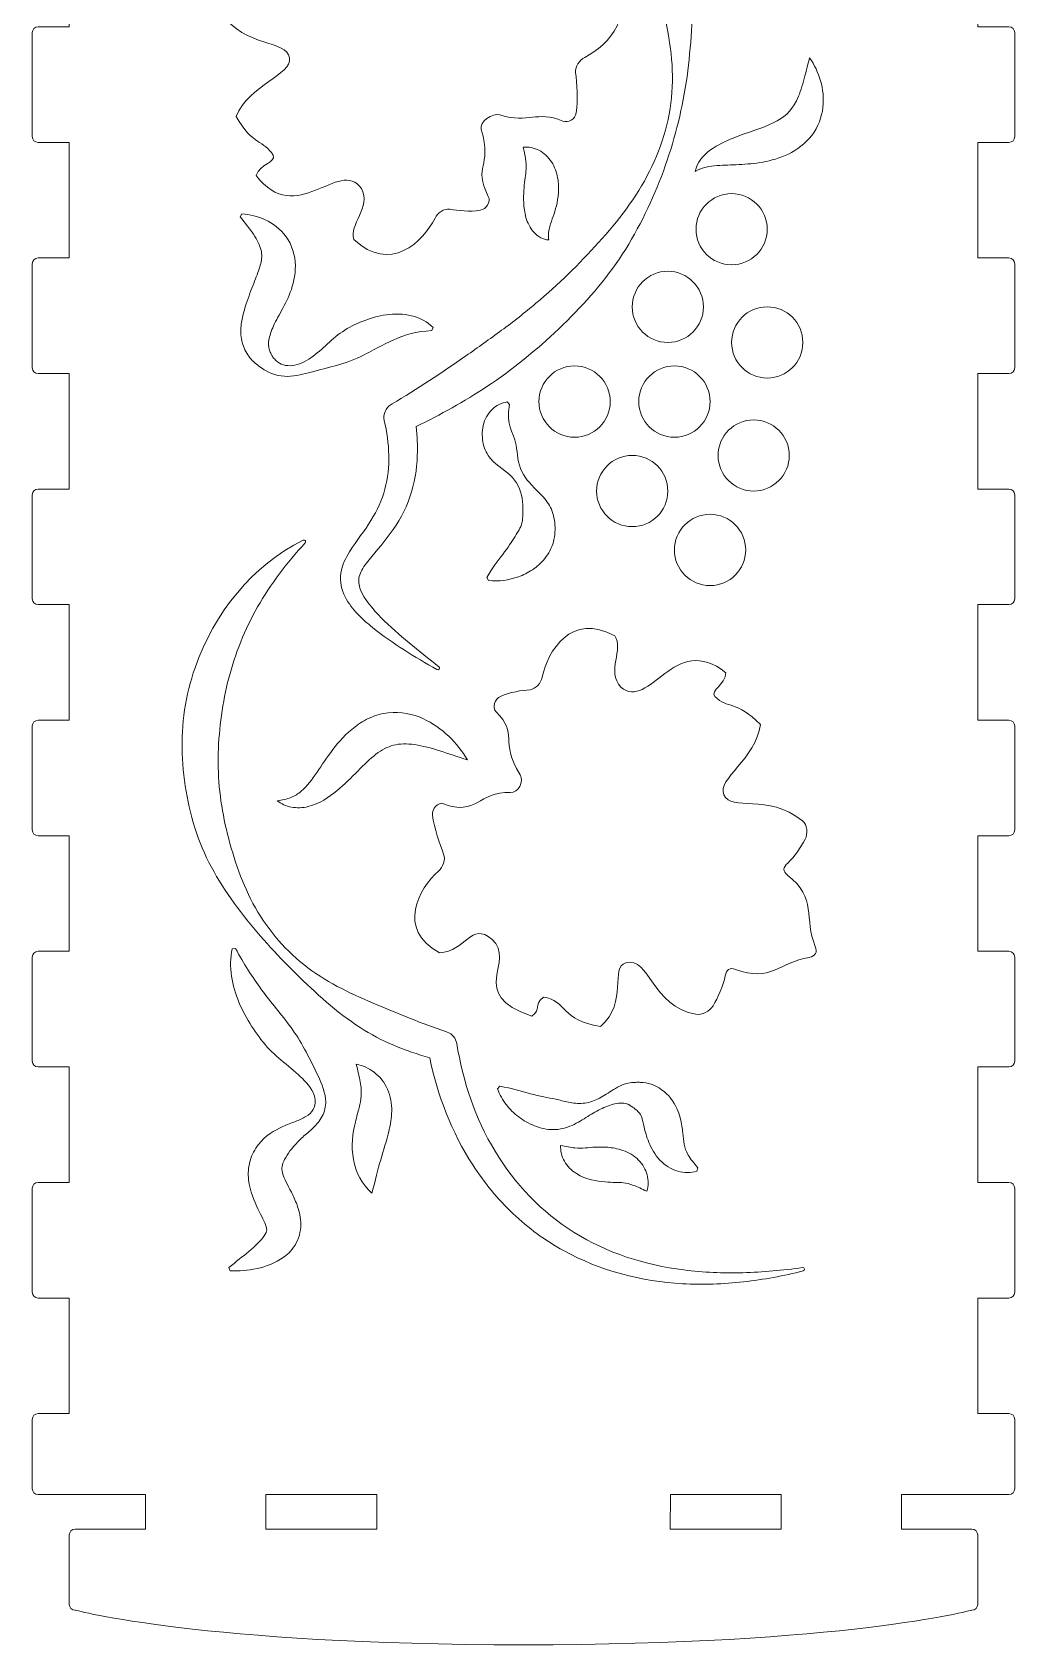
# Model space of a CAD drawing. Header units: inches. Extents: x 110 to 390, y -364 to 80.
# Drawn here: x 217.2 to 302.2, y -363.8 to -224.3 of the extents above; entities that cross this region are included whole.
import ezdxf

# ---------------------------------------------------------------- set-up
doc = ezdxf.new("R2010")
doc.units = ezdxf.units.IN
doc.header["$MEASUREMENT"] = 0
doc.layers.add('design3', color=7, linetype='Continuous')

# ---------------------------------------------------------------- blocks, each defined once
blk = doc.blocks.new('block 8')
at = {"layer": 'design3', "color": 1, "lineweight": 9}
for points, knots in [([(262.75, -249.93), (264.67, -248.08), (266.5, -246.1), (267.99, -243.87), (269.48, -241.64), (270.67, -239.22), (271.62, -236.75), (272.57, -234.27), (273.25, -231.72), (273.69, -229.1), (273.92, -227.79), (274.03, -226.45), (274.16, -225.13), (274.28, -223.8), (274.33, -222.46), (274.25, -221.12), (274.16, -219.78), (273.93, -218.46), (273.6, -217.15), (273.27, -215.85), (272.85, -214.56), (272.32, -213.33), (271.79, -212.09), (271.17, -210.89), (270.44, -209.77), (269.71, -208.65), (268.89, -207.59), (267.96, -206.65), (267.96, -206.65), (267.95, -206.64), (267.95, -206.64), (267.91, -206.6), (267.85, -206.59), (267.79, -206.61), (267.71, -206.64), (267.67, -206.73), (267.7, -206.81), (268.16, -208.05), (268.62, -209.25), (269.03, -210.46), (269.45, -211.67), (269.82, -212.87), (270.15, -214.08), (270.48, -215.3), (270.77, -216.51), (271.01, -217.74), (271.26, -218.96), (271.46, -220.19), (271.68, -221.43), (271.9, -222.67), (272.14, -223.92), (272.33, -225.18), (272.53, -226.46), (272.62, -227.71), (272.57, -228.98), (272.46, -231.52), (271.75, -234.03), (270.6, -236.3), (269.45, -238.58), (267.88, -240.6), (266.19, -242.47), (264.49, -244.33), (262.71, -246.11), (260.77, -247.72), (259.81, -248.53), (258.82, -249.31), (257.8, -250.06), (257.29, -250.43), (256.78, -250.81), (256.26, -251.17), (255.75, -251.55), (255.24, -251.91), (254.72, -252.27), (252.64, -253.71), (250.52, -255.13), (248.33, -256.43), (248.33, -256.43), (248.24, -256.49), (248.24, -256.49), (247.78, -256.77), (247.52, -257.31), (247.65, -257.86), (248.1, -259.87), (248.23, -261.91), (247.7, -263.8), (247.45, -264.74), (247.04, -265.64), (246.5, -266.51), (245.96, -267.4), (245.28, -268.21), (244.63, -269.23), (244.32, -269.75), (244.01, -270.35), (243.9, -271.07), (243.78, -271.8), (243.96, -272.55), (244.26, -273.13), (244.56, -273.71), (244.95, -274.19), (245.35, -274.61), (245.76, -275.04), (246.19, -275.42), (246.63, -275.77), (247.51, -276.49), (248.43, -277.12), (249.36, -277.72), (250.29, -278.32), (251.25, -278.87), (252.21, -279.42), (252.27, -279.45), (252.36, -279.44), (252.4, -279.38), (252.45, -279.31), (252.44, -279.22), (252.38, -279.17), (250.64, -277.82), (248.91, -276.45), (247.39, -274.94), (246.65, -274.18), (245.94, -273.35), (245.6, -272.52), (245.43, -272.1), (245.4, -271.72), (245.49, -271.36), (245.58, -271), (245.81, -270.61), (246.1, -270.22), (246.7, -269.43), (247.49, -268.6), (248.17, -267.65), (248.87, -266.71), (249.48, -265.63), (249.87, -264.47), (250.27, -263.32), (250.47, -262.1), (250.51, -260.9), (250.55, -260.05), (250.5, -259.22), (250.41, -258.39), (252.51, -257.36), (254.57, -256.23), (256.52, -254.93), (258.74, -253.46), (260.81, -251.76), (262.75, -249.93)], [0, 0, 0, 0, 1, 1, 1, 2, 2, 2, 3, 3, 3, 4, 4, 4, 5, 5, 5, 6, 6, 6, 7, 7, 7, 8, 8, 8, 9, 9, 9, 10, 10, 10, 11, 11, 11, 12, 12, 12, 13, 13, 13, 14, 14, 14, 15, 15, 15, 16, 16, 16, 17, 17, 17, 18, 18, 18, 19, 19, 19, 20, 20, 20, 21, 21, 21, 22, 22, 22, 23, 23, 23, 24, 24, 24, 25, 25, 25, 26, 26, 26, 27, 27, 27, 28, 28, 28, 29, 29, 29, 30, 30, 30, 31, 31, 31, 32, 32, 32, 33, 33, 33, 34, 34, 34, 35, 35, 35, 36, 36, 36, 37, 37, 37, 38, 38, 38, 39, 39, 39, 40, 40, 40, 41, 41, 41, 42, 42, 42, 43, 43, 43, 44, 44, 44, 45, 45, 45, 46, 46, 46, 47, 47, 47, 48, 48, 48, 48]), ([(234.83, -231.55), (236.28, -234.11), (237.22, -233.57), (238.04, -234.91), (238.28, -235.57), (236.89, -235.64), (236.56, -236.65), (240, -241.28), (243.78, -235.08), (245.67, -237.78), (246.56, -239.42), (244.56, -240.9), (245.03, -242.2), (248.13, -245.17), (251.03, -242.4), (252.04, -240.36), (252.27, -239.89), (252.8, -239.5), (253.32, -239.58), (254.05, -239.69), (255.01, -239.83), (255.95, -239.67), (256.48, -239.58), (256.89, -238.95), (256.65, -238.47), (255.29, -235.7), (257.02, -236.1), (256.04, -232.67), (255.86, -232.01), (256.98, -231.22), (257.65, -231.42), (260.24, -232.21), (260.76, -231), (263.09, -231.95), (263.58, -232.16), (264.18, -231.78), (264.26, -231.25), (264.44, -230.08), (264.31, -228.7), (264.2, -227.75), (264.15, -227.22), (264.53, -226.68), (265, -226.44), (267.04, -225.39), (269.83, -222.54), (266.73, -219.57), (264.5, -219.11), (263.38, -221.52), (262.05, -219.55), (260.42, -217.14), (265.48, -215.53), (260.4, -212.24), (259.41, -212.61), (260.13, -213.08), (259.01, -213.57), (257.16, -212.76), (258.08, -211.23), (254.91, -209.85), (251.97, -211.29), (252.87, -214.59), (251.36, -214.6), (249.24, -214.61), (250.17, -210.38), (246.65, -208.75), (246.17, -208.52), (245.41, -208.7), (245.04, -209.07), (244.45, -209.67), (243.72, -210.53), (243.34, -211.31), (243.12, -211.79), (242.78, -211.94), (242.35, -211.63), (239.69, -209.72), (238.51, -211.26), (235.91, -211), (235.38, -210.95), (235.1, -211.25), (235.17, -211.77), (235.52, -214.38), (233.91, -215.77), (235.92, -218.36), (236.24, -218.78), (236.1, -219.12), (235.63, -219.36), (234.92, -219.73), (234.17, -220.41), (233.64, -220.97), (233.27, -221.36), (233.12, -222.15), (233.44, -222.57), (235.8, -225.7), (239.19, -224.87), (239.45, -226.49), (239.69, -227.96), (235.96, -228.79), (234.83, -231.55)], [0, 0, 0, 0, 1, 1, 1, 2, 2, 2, 3, 3, 3, 4, 4, 4, 5, 5, 5, 6, 6, 6, 7, 7, 7, 8, 8, 8, 9, 9, 9, 10, 10, 10, 11, 11, 11, 12, 12, 12, 13, 13, 13, 14, 14, 14, 15, 15, 15, 16, 16, 16, 17, 17, 17, 18, 18, 18, 19, 19, 19, 20, 20, 20, 21, 21, 21, 22, 22, 22, 23, 23, 23, 24, 24, 24, 25, 25, 25, 26, 26, 26, 27, 27, 27, 28, 28, 28, 29, 29, 29, 30, 30, 30, 31, 31, 31, 32, 32, 32, 32]), ([(284.44, -226.49), (284.24, -227.2), (284.1, -227.88), (283.92, -228.5), (283.75, -229.13), (283.56, -229.71), (283.31, -230.19), (282.82, -231.17), (282.24, -231.64), (281.3, -232.11), (280.36, -232.57), (279.13, -232.91), (277.83, -233.42), (277.19, -233.69), (276.51, -234), (275.88, -234.45), (275.27, -234.9), (274.67, -235.55), (274.56, -236.31), (275.21, -235.94), (275.81, -235.87), (276.44, -235.81), (277.05, -235.76), (277.69, -235.75), (278.35, -235.72), (279.66, -235.64), (281.11, -235.51), (282.61, -234.81), (283.35, -234.46), (284.08, -233.91), (284.64, -233.19), (285.19, -232.46), (285.51, -231.59), (285.6, -230.78), (285.69, -229.96), (285.6, -229.18), (285.39, -228.47), (285.18, -227.75), (284.88, -227.09), (284.44, -226.49)], [0, 0, 0, 0, 1, 1, 1, 2, 2, 2, 3, 3, 3, 4, 4, 4, 5, 5, 5, 6, 6, 6, 7, 7, 7, 8, 8, 8, 9, 9, 9, 10, 10, 10, 11, 11, 11, 12, 12, 12, 13, 13, 13, 13]), ([(261.97, -241.07), (262.05, -240.76), (262.16, -240.5), (262.26, -240.21), (262.46, -239.64), (262.66, -238.98), (262.72, -238.17), (262.75, -237.77), (262.74, -237.33), (262.65, -236.86), (262.57, -236.4), (262.4, -235.92), (262.12, -235.49), (261.84, -235.06), (261.46, -234.7), (261.03, -234.48), (260.6, -234.27), (260.14, -234.16), (259.66, -234.22), (259.91, -235.16), (259.97, -235.8), (259.91, -236.31), (259.85, -236.81), (259.77, -237.3), (259.73, -237.96), (259.69, -238.61), (259.66, -239.4), (259.91, -240.3), (260.04, -240.74), (260.25, -241.21), (260.59, -241.58), (260.94, -241.96), (261.39, -242.22), (261.88, -242.24), (261.87, -242.11), (261.85, -242), (261.86, -241.89), (261.86, -241.79), (261.86, -241.69), (261.87, -241.59), (261.89, -241.39), (261.92, -241.23), (261.97, -241.07)], [0, 0, 0, 0, 1, 1, 1, 2, 2, 2, 3, 3, 3, 4, 4, 4, 5, 5, 5, 6, 6, 6, 7, 7, 7, 8, 8, 8, 9, 9, 9, 10, 10, 10, 11, 11, 11, 12, 12, 12, 13, 13, 13, 14, 14, 14, 14]), ([(277.7, -238.23), (276, -238.23), (274.62, -239.61), (274.62, -241.31), (274.62, -243.01), (276, -244.39), (277.7, -244.39), (279.4, -244.39), (280.78, -243.01), (280.78, -241.31), (280.78, -239.61), (279.4, -238.23), (277.7, -238.23)], [0, 0, 0, 0, 1, 1, 1, 2, 2, 2, 3, 3, 3, 4, 4, 4, 4]), ([(236.51, -245.61), (236.31, -246.12), (236.08, -246.68), (235.87, -247.3), (235.65, -247.92), (235.43, -248.6), (235.3, -249.38), (235.24, -249.77), (235.22, -250.19), (235.27, -250.62), (235.32, -251.06), (235.46, -251.5), (235.67, -251.89), (235.87, -252.28), (236.15, -252.61), (236.45, -252.87), (236.52, -252.94), (236.59, -253), (236.67, -253.06), (236.75, -253.13), (236.83, -253.19), (236.89, -253.23), (237.06, -253.35), (237.21, -253.45), (237.38, -253.55), (238.05, -253.94), (238.85, -254.09), (239.55, -254.03), (240.27, -253.97), (240.92, -253.79), (241.57, -253.62), (242.86, -253.27), (244.19, -252.97), (245.31, -252.47), (245.87, -252.23), (246.39, -251.93), (246.9, -251.66), (247.41, -251.39), (247.91, -251.14), (248.41, -250.91), (249.42, -250.45), (250.43, -250.14), (251.77, -250.09), (251.77, -250.09), (251.88, -249.81), (251.88, -249.81), (251.39, -249.31), (250.72, -248.97), (250.01, -248.8), (249.29, -248.63), (248.54, -248.62), (247.83, -248.71), (247.12, -248.81), (246.44, -249.02), (245.81, -249.26), (245.17, -249.52), (244.57, -249.81), (244.04, -250.18), (242.96, -250.88), (242.14, -251.92), (241.12, -252.56), (240.62, -252.89), (240.05, -253.1), (239.51, -253.12), (238.96, -253.14), (238.47, -252.92), (238.14, -252.54), (238.06, -252.44), (237.98, -252.34), (237.92, -252.23), (237.87, -252.15), (237.85, -252.1), (237.83, -252.05), (237.8, -251.99), (237.77, -251.93), (237.75, -251.87), (237.67, -251.64), (237.63, -251.41), (237.63, -251.21), (237.65, -250.8), (237.77, -250.45), (237.93, -250), (238.1, -249.56), (238.37, -249.07), (238.66, -248.54), (238.95, -248.01), (239.27, -247.43), (239.52, -246.77), (239.77, -246.1), (239.96, -245.33), (239.96, -244.46), (239.95, -243.59), (239.67, -242.65), (239.15, -241.96), (238.65, -241.27), (238, -240.81), (237.35, -240.5), (236.69, -240.2), (236.02, -240.03), (235.33, -239.98), (235.33, -239.98), (235.19, -240.24), (235.19, -240.24), (235.61, -240.78), (236.01, -241.27), (236.34, -241.75), (236.66, -242.24), (236.9, -242.71), (236.99, -243.13), (237.08, -243.54), (237.05, -243.88), (236.96, -244.27), (236.88, -244.66), (236.7, -245.11), (236.51, -245.61)], [0, 0, 0, 0, 1, 1, 1, 2, 2, 2, 3, 3, 3, 4, 4, 4, 5, 5, 5, 6, 6, 6, 7, 7, 7, 8, 8, 8, 9, 9, 9, 10, 10, 10, 11, 11, 11, 12, 12, 12, 13, 13, 13, 14, 14, 14, 15, 15, 15, 16, 16, 16, 17, 17, 17, 18, 18, 18, 19, 19, 19, 20, 20, 20, 21, 21, 21, 22, 22, 22, 23, 23, 23, 24, 24, 24, 25, 25, 25, 26, 26, 26, 27, 27, 27, 28, 28, 28, 29, 29, 29, 30, 30, 30, 31, 31, 31, 32, 32, 32, 33, 33, 33, 34, 34, 34, 35, 35, 35, 36, 36, 36, 37, 37, 37, 38, 38, 38, 38]), ([(272.18, -244.95), (270.48, -244.95), (269.1, -246.33), (269.1, -248.03), (269.1, -249.73), (270.48, -251.11), (272.18, -251.11), (273.88, -251.11), (275.26, -249.73), (275.26, -248.03), (275.26, -246.33), (273.88, -244.95), (272.18, -244.95)], [0, 0, 0, 0, 1, 1, 1, 2, 2, 2, 3, 3, 3, 4, 4, 4, 4]), ([(283.86, -251.11), (283.86, -249.41), (282.48, -248.03), (280.78, -248.03), (279.08, -248.03), (277.7, -249.41), (277.7, -251.11), (277.7, -252.82), (279.08, -254.19), (280.78, -254.19), (282.48, -254.19), (283.86, -252.82), (283.86, -251.11)], [0, 0, 0, 0, 1, 1, 1, 2, 2, 2, 3, 3, 3, 4, 4, 4, 4]), ([(267.2, -256.23), (267.2, -254.52), (265.82, -253.14), (264.11, -253.14), (262.41, -253.14), (261.03, -254.52), (261.03, -256.23), (261.03, -257.93), (262.41, -259.31), (264.11, -259.31), (265.82, -259.31), (267.2, -257.93), (267.2, -256.23)], [0, 0, 0, 0, 1, 1, 1, 2, 2, 2, 3, 3, 3, 4, 4, 4, 4]), ([(275.84, -256.23), (275.84, -254.52), (274.46, -253.14), (272.75, -253.14), (271.05, -253.14), (269.67, -254.52), (269.67, -256.23), (269.67, -257.93), (271.05, -259.31), (272.75, -259.31), (274.46, -259.31), (275.84, -257.93), (275.84, -256.23)], [0, 0, 0, 0, 1, 1, 1, 2, 2, 2, 3, 3, 3, 4, 4, 4, 4]), ([(259.56, -266.73), (259.45, -267.19), (259.22, -267.46), (258.96, -267.9), (258.7, -268.34), (258.33, -268.87), (257.9, -269.45), (257.46, -270.03), (256.98, -270.65), (256.52, -271.45), (256.52, -271.45), (256.66, -271.71), (256.66, -271.71), (257.58, -271.82), (258.43, -271.68), (259.26, -271.39), (259.67, -271.23), (260.07, -271.04), (260.46, -270.78), (260.85, -270.52), (261.22, -270.2), (261.54, -269.8), (261.87, -269.4), (262.13, -268.91), (262.28, -268.36), (262.43, -267.81), (262.46, -267.23), (262.4, -266.69), (262.33, -266.14), (262.18, -265.64), (261.94, -265.22), (261.7, -264.8), (261.39, -264.45), (261.08, -264.14), (260.44, -263.53), (259.89, -262.98), (259.55, -262.28), (259.2, -261.59), (259.18, -260.69), (259.06, -260.01), (258.75, -258.62), (258.17, -258.43), (258.49, -256.47), (258.49, -256.47), (258.28, -256.26), (258.28, -256.26), (257.79, -256.33), (257.35, -256.55), (256.98, -256.91), (256.61, -257.26), (256.33, -257.76), (256.21, -258.3), (256.08, -258.84), (256.11, -259.4), (256.22, -259.89), (256.33, -260.38), (256.54, -260.81), (256.83, -261.15), (257.41, -261.85), (258.25, -262.22), (258.75, -262.81), (259.25, -263.39), (259.55, -264.12), (259.61, -264.88), (259.65, -265.26), (259.64, -265.62), (259.63, -265.93), (259.62, -266.24), (259.62, -266.51), (259.56, -266.73)], [0, 0, 0, 0, 1, 1, 1, 2, 2, 2, 3, 3, 3, 4, 4, 4, 5, 5, 5, 6, 6, 6, 7, 7, 7, 8, 8, 8, 9, 9, 9, 10, 10, 10, 11, 11, 11, 12, 12, 12, 13, 13, 13, 14, 14, 14, 15, 15, 15, 16, 16, 16, 17, 17, 17, 18, 18, 18, 19, 19, 19, 20, 20, 20, 21, 21, 21, 22, 22, 22, 23, 23, 23, 23]), ([(282.69, -260.89), (282.69, -259.19), (281.31, -257.81), (279.61, -257.81), (277.91, -257.81), (276.53, -259.19), (276.53, -260.89), (276.53, -262.59), (277.91, -263.97), (279.61, -263.97), (281.31, -263.97), (282.69, -262.59), (282.69, -260.89)], [0, 0, 0, 0, 1, 1, 1, 2, 2, 2, 3, 3, 3, 4, 4, 4, 4]), ([(269.1, -267.05), (270.8, -267.05), (272.18, -265.67), (272.18, -263.97), (272.18, -262.27), (270.8, -260.89), (269.1, -260.89), (267.4, -260.89), (266.02, -262.27), (266.02, -263.97), (266.02, -265.67), (267.4, -267.05), (269.1, -267.05)], [0, 0, 0, 0, 1, 1, 1, 2, 2, 2, 3, 3, 3, 4, 4, 4, 4]), ([(275.84, -272.15), (277.54, -272.15), (278.92, -270.77), (278.92, -269.07), (278.92, -267.36), (277.54, -265.98), (275.84, -265.98), (274.13, -265.98), (272.75, -267.36), (272.75, -269.07), (272.75, -270.77), (274.13, -272.15), (275.84, -272.15)], [0, 0, 0, 0, 1, 1, 1, 2, 2, 2, 3, 3, 3, 4, 4, 4, 4]), ([(283.83, -331.16), (282.12, -331.41), (280.4, -331.56), (278.68, -331.61), (276.96, -331.66), (275.24, -331.59), (273.56, -331.37), (270.19, -330.94), (266.91, -329.91), (264.09, -328.13), (261.26, -326.38), (258.92, -323.93), (257.23, -321.09), (255.52, -318.26), (254.45, -315.05), (253.92, -311.77), (253.84, -311.33), (253.54, -310.94), (253.08, -310.79), (253.08, -310.79), (253.02, -310.77), (253.02, -310.77), (250.86, -310.04), (248.79, -309.15), (246.69, -308.29), (244.61, -307.4), (242.49, -306.4), (240.68, -304.95), (238.87, -303.51), (237.38, -301.67), (236.29, -299.65), (235.2, -297.61), (234.51, -295.42), (233.99, -293.25), (233.73, -292.16), (233.54, -291.07), (233.42, -289.97), (233.3, -288.86), (233.25, -287.76), (233.28, -286.66), (233.36, -284.46), (233.65, -282.28), (234.2, -280.15), (234.49, -279.09), (234.81, -278.03), (235.24, -277.01), (235.65, -275.98), (236.14, -274.98), (236.69, -274), (237.8, -272.04), (239.19, -270.21), (240.81, -268.46), (240.85, -268.42), (240.86, -268.35), (240.83, -268.29), (240.8, -268.22), (240.7, -268.19), (240.63, -268.22), (236.3, -270.37), (232.9, -274.51), (231.28, -279.26), (230.45, -281.63), (230.07, -284.16), (230.17, -286.67), (230.21, -287.92), (230.35, -289.17), (230.59, -290.39), (230.82, -291.62), (231.14, -292.82), (231.56, -293.99), (232.41, -296.32), (233.73, -298.44), (235.2, -300.35), (236.67, -302.28), (238.29, -304.03), (240, -305.72), (241.7, -307.4), (243.5, -309.07), (245.57, -310.4), (247.41, -311.6), (249.48, -312.42), (251.58, -313.01), (252.27, -316.28), (253.48, -319.46), (255.31, -322.29), (256.3, -323.82), (257.46, -325.23), (258.78, -326.49), (260.1, -327.74), (261.58, -328.83), (263.17, -329.7), (266.35, -331.45), (269.91, -332.37), (273.45, -332.56), (275.22, -332.66), (276.99, -332.6), (278.73, -332.4), (280.48, -332.21), (282.2, -331.88), (283.89, -331.46), (283.96, -331.44), (284.01, -331.37), (284, -331.29), (283.99, -331.21), (283.92, -331.15), (283.83, -331.16)], [0, 0, 0, 0, 1, 1, 1, 2, 2, 2, 3, 3, 3, 4, 4, 4, 5, 5, 5, 6, 6, 6, 7, 7, 7, 8, 8, 8, 9, 9, 9, 10, 10, 10, 11, 11, 11, 12, 12, 12, 13, 13, 13, 14, 14, 14, 15, 15, 15, 16, 16, 16, 17, 17, 17, 18, 18, 18, 19, 19, 19, 20, 20, 20, 21, 21, 21, 22, 22, 22, 23, 23, 23, 24, 24, 24, 25, 25, 25, 26, 26, 26, 27, 27, 27, 28, 28, 28, 29, 29, 29, 30, 30, 30, 31, 31, 31, 32, 32, 32, 33, 33, 33, 34, 34, 34, 35, 35, 35, 35]), ([(282.53, -297.2), (282.11, -296.88), (282.15, -296.52), (282.55, -296.16), (283.14, -295.62), (283.69, -294.78), (284.06, -294.1), (284.31, -293.63), (284.26, -292.83), (283.84, -292.5), (280.76, -290.08), (277.7, -291.75), (277.03, -290.25), (276.42, -288.89), (279.82, -287.14), (280.19, -284.18), (278.13, -282.07), (277.37, -282.84), (276.24, -281.75), (275.83, -281.18), (277.16, -280.75), (277.21, -279.69), (272.71, -276.1), (270.64, -283.06), (268.12, -280.93), (266.84, -279.57), (268.4, -277.63), (267.6, -276.5), (263.85, -274.42), (261.76, -277.84), (261.31, -280.07), (261.2, -280.59), (260.79, -281.1), (260.26, -281.16), (259.53, -281.23), (258.56, -281.35), (257.7, -281.74), (257.21, -281.96), (256.96, -282.7), (257.33, -283.08), (259.28, -285.03), (257.58, -285.47), (259.4, -288.53), (259.76, -289.13), (259.25, -290.07), (258.55, -290.05), (255.84, -289.95), (255.59, -292.14), (252.78, -291.03), (252.29, -290.83), (251.77, -291.48), (251.83, -292.01), (251.96, -293.18), (252.44, -294.49), (252.78, -295.38), (252.97, -295.87), (252.73, -296.5), (252.34, -296.85), (250.64, -298.39), (248.68, -301.86), (252.43, -303.94), (254.7, -303.8), (255.18, -301.19), (256.96, -302.76), (259.15, -304.67), (254.68, -307.52), (260.43, -309.4), (261.3, -308.78), (260.48, -308.52), (261.43, -307.76), (263.43, -308.06), (262.93, -309.78), (266.35, -310.3), (268.82, -308.16), (267.11, -305.19), (268.56, -304.8), (270.61, -304.24), (270.79, -308.58), (274.61, -309.25), (275.13, -309.34), (275.82, -308.98), (276.09, -308.52), (276.51, -307.79), (276.99, -306.77), (277.15, -305.92), (277.25, -305.4), (277.54, -305.17), (278.03, -305.36), (281.09, -306.52), (281.84, -304.73), (284.42, -304.32), (284.95, -304.23), (285.14, -303.87), (284.94, -303.38), (283.93, -300.95), (285.13, -299.2), (282.53, -297.2)], [0, 0, 0, 0, 1, 1, 1, 2, 2, 2, 3, 3, 3, 4, 4, 4, 5, 5, 5, 6, 6, 6, 7, 7, 7, 8, 8, 8, 9, 9, 9, 10, 10, 10, 11, 11, 11, 12, 12, 12, 13, 13, 13, 14, 14, 14, 15, 15, 15, 16, 16, 16, 17, 17, 17, 18, 18, 18, 19, 19, 19, 20, 20, 20, 21, 21, 21, 22, 22, 22, 23, 23, 23, 24, 24, 24, 25, 25, 25, 26, 26, 26, 27, 27, 27, 28, 28, 28, 29, 29, 29, 30, 30, 30, 31, 31, 31, 32, 32, 32, 32]), ([(240.46, -289.94), (240.2, -290.16), (239.91, -290.35), (239.56, -290.49), (239.22, -290.63), (238.82, -290.73), (238.38, -290.78), (238.73, -291.04), (239.15, -291.24), (239.62, -291.32), (240.08, -291.41), (240.59, -291.39), (241.07, -291.27), (242.04, -291.03), (242.86, -290.47), (243.54, -289.92), (244.89, -288.78), (245.9, -287.52), (246.93, -286.75), (247.18, -286.55), (247.44, -286.39), (247.69, -286.26), (247.94, -286.13), (248.19, -286.04), (248.45, -285.97), (248.98, -285.82), (249.6, -285.82), (250.29, -285.91), (250.97, -286.01), (251.71, -286.21), (252.46, -286.45), (253.23, -286.69), (254, -286.98), (254.84, -287.24), (254.41, -286.47), (253.86, -285.8), (253.23, -285.19), (252.59, -284.59), (251.86, -284.06), (250.99, -283.66), (250.13, -283.27), (249.09, -283.04), (248, -283.16), (247.46, -283.21), (246.93, -283.37), (246.44, -283.58), (245.95, -283.79), (245.51, -284.07), (245.12, -284.36), (244.33, -284.97), (243.73, -285.66), (243.21, -286.34), (242.69, -287.01), (242.26, -287.68), (241.83, -288.31), (241.4, -288.93), (240.98, -289.49), (240.46, -289.94)], [0, 0, 0, 0, 1, 1, 1, 2, 2, 2, 3, 3, 3, 4, 4, 4, 5, 5, 5, 6, 6, 6, 7, 7, 7, 8, 8, 8, 9, 9, 9, 10, 10, 10, 11, 11, 11, 12, 12, 12, 13, 13, 13, 14, 14, 14, 15, 15, 15, 16, 16, 16, 17, 17, 17, 18, 18, 18, 19, 19, 19, 19]), ([(241.8, -314.31), (241.12, -312.91), (240.42, -311.55), (239.59, -310.4), (239.18, -309.82), (238.72, -309.29), (238.3, -308.75), (237.87, -308.21), (237.44, -307.68), (237.04, -307.12), (236.22, -306.03), (235.5, -304.89), (234.78, -303.55), (234.78, -303.55), (234.48, -303.59), (234.48, -303.59), (234.16, -305.14), (234.49, -306.77), (235.08, -308.21), (235.38, -308.94), (235.75, -309.62), (236.17, -310.27), (236.58, -310.91), (237.02, -311.53), (237.53, -312.08), (238.52, -313.19), (239.8, -313.99), (240.76, -315), (241.23, -315.5), (241.62, -316.09), (241.68, -316.68), (241.74, -317.27), (241.4, -317.77), (240.86, -318.1), (240.59, -318.27), (240.31, -318.41), (239.97, -318.52), (239.61, -318.65), (239.23, -318.79), (238.87, -318.96), (238.13, -319.3), (237.37, -319.74), (236.76, -320.52), (236.46, -320.91), (236.19, -321.39), (236.04, -321.93), (235.89, -322.47), (235.85, -323.05), (235.91, -323.56), (236.03, -324.61), (236.41, -325.41), (236.72, -326.07), (237.04, -326.72), (237.33, -327.27), (237.41, -327.56), (237.45, -327.7), (237.48, -327.77), (237.48, -327.9), (237.47, -328.02), (237.4, -328.21), (237.26, -328.43), (236.98, -328.86), (236.47, -329.32), (235.93, -329.77), (235.39, -330.22), (234.8, -330.67), (234.21, -331.17), (234.21, -331.17), (234.31, -331.45), (234.31, -331.45), (235.09, -331.48), (235.86, -331.41), (236.64, -331.25), (237.41, -331.06), (238.19, -330.81), (238.98, -330.24), (239.36, -329.96), (239.76, -329.57), (240.04, -329.03), (240.34, -328.49), (240.46, -327.81), (240.42, -327.23), (240.39, -326.65), (240.25, -326.16), (240.1, -325.74), (239.95, -325.32), (239.77, -324.97), (239.61, -324.64), (239.28, -324), (239, -323.48), (238.88, -323.09), (238.76, -322.69), (238.75, -322.41), (238.95, -321.97), (239.14, -321.54), (239.51, -321.01), (239.96, -320.51), (240.19, -320.26), (240.43, -320.02), (240.7, -319.78), (240.99, -319.54), (241.32, -319.27), (241.61, -318.97), (241.89, -318.67), (242.17, -318.33), (242.35, -317.92), (242.54, -317.51), (242.62, -317.04), (242.57, -316.6), (242.48, -315.73), (242.12, -315.01), (241.8, -314.31)], [0, 0, 0, 0, 1, 1, 1, 2, 2, 2, 3, 3, 3, 4, 4, 4, 5, 5, 5, 6, 6, 6, 7, 7, 7, 8, 8, 8, 9, 9, 9, 10, 10, 10, 11, 11, 11, 12, 12, 12, 13, 13, 13, 14, 14, 14, 15, 15, 15, 16, 16, 16, 17, 17, 17, 18, 18, 18, 19, 19, 19, 20, 20, 20, 21, 21, 21, 22, 22, 22, 23, 23, 23, 24, 24, 24, 25, 25, 25, 26, 26, 26, 27, 27, 27, 28, 28, 28, 29, 29, 29, 30, 30, 30, 31, 31, 31, 32, 32, 32, 33, 33, 33, 34, 34, 34, 35, 35, 35, 36, 36, 36, 37, 37, 37, 37]), ([(246.79, -314.28), (246.32, -313.93), (245.81, -313.68), (245.23, -313.56), (245.35, -314.14), (245.49, -314.63), (245.57, -315.1), (245.65, -315.56), (245.68, -315.96), (245.65, -316.31), (245.62, -316.66), (245.56, -316.97), (245.47, -317.33), (245.38, -317.69), (245.26, -318.11), (245.15, -318.58), (244.92, -319.51), (244.77, -320.68), (244.98, -321.8), (245.19, -322.92), (245.69, -323.96), (246.58, -324.72), (246.9, -323.6), (247.09, -322.68), (247.34, -321.84), (247.58, -321), (247.84, -320.23), (248.07, -319.26), (248.18, -318.78), (248.28, -318.23), (248.29, -317.62), (248.31, -317.01), (248.21, -316.32), (247.93, -315.72), (247.66, -315.12), (247.25, -314.63), (246.79, -314.28)], [0, 0, 0, 0, 1, 1, 1, 2, 2, 2, 3, 3, 3, 4, 4, 4, 5, 5, 5, 6, 6, 6, 7, 7, 7, 8, 8, 8, 9, 9, 9, 10, 10, 10, 11, 11, 11, 12, 12, 12, 12]), ([(271.49, -321.86), (271.93, -322.33), (272.49, -322.67), (273.05, -322.82), (273.61, -322.97), (274.17, -322.97), (274.69, -322.83), (274.69, -322.83), (274.78, -322.54), (274.78, -322.54), (274.44, -322.14), (274.15, -321.78), (273.95, -321.44), (273.75, -321.1), (273.65, -320.79), (273.59, -320.5), (273.54, -320.2), (273.51, -319.9), (273.47, -319.52), (273.43, -319.15), (273.39, -318.72), (273.25, -318.21), (273.12, -317.71), (272.88, -317.1), (272.43, -316.53), (271.99, -315.95), (271.34, -315.5), (270.73, -315.3), (270.42, -315.2), (270.12, -315.15), (269.83, -315.14), (269.69, -315.13), (269.5, -315.13), (269.4, -315.14), (269.4, -315.14), (269.31, -315.15), (269.31, -315.15), (269.25, -315.15), (269.21, -315.15), (269.16, -315.15), (269.07, -315.15), (268.99, -315.16), (268.9, -315.18), (268.2, -315.28), (267.74, -315.61), (267.32, -315.87), (266.9, -316.13), (266.52, -316.38), (266.11, -316.58), (265.71, -316.78), (265.29, -316.91), (264.85, -316.95), (264.42, -317), (263.98, -316.94), (263.58, -316.86), (263.19, -316.78), (262.83, -316.67), (262.49, -316.6), (262.15, -316.52), (261.8, -316.47), (261.44, -316.4), (261.08, -316.32), (260.71, -316.23), (260.31, -316.13), (259.52, -315.93), (258.68, -315.65), (257.65, -315.48), (257.65, -315.48), (257.46, -315.71), (257.46, -315.71), (257.63, -316.21), (257.89, -316.65), (258.2, -317.05), (258.5, -317.45), (258.87, -317.81), (259.28, -318.13), (259.69, -318.44), (260.15, -318.71), (260.66, -318.9), (261.16, -319.1), (261.71, -319.24), (262.28, -319.23), (262.84, -319.23), (263.4, -319.09), (263.9, -318.86), (264.4, -318.64), (264.84, -318.35), (265.26, -318.09), (265.68, -317.82), (266.08, -317.58), (266.5, -317.39), (266.91, -317.2), (267.34, -317.04), (267.77, -316.97), (268.18, -316.89), (268.6, -316.93), (268.82, -317.07), (268.85, -317.09), (268.87, -317.1), (268.89, -317.12), (268.9, -317.13), (268.92, -317.14), (268.91, -317.15), (268.91, -317.15), (268.99, -317.19), (268.99, -317.19), (269.12, -317.25), (269.15, -317.3), (269.23, -317.35), (269.37, -317.46), (269.5, -317.56), (269.6, -317.66), (269.81, -317.84), (269.88, -317.99), (269.93, -318.18), (269.99, -318.36), (270.04, -318.64), (270.13, -319.01), (270.22, -319.38), (270.34, -319.84), (270.54, -320.34), (270.75, -320.84), (271.05, -321.4), (271.49, -321.86)], [0, 0, 0, 0, 1, 1, 1, 2, 2, 2, 3, 3, 3, 4, 4, 4, 5, 5, 5, 6, 6, 6, 7, 7, 7, 8, 8, 8, 9, 9, 9, 10, 10, 10, 11, 11, 11, 12, 12, 12, 13, 13, 13, 14, 14, 14, 15, 15, 15, 16, 16, 16, 17, 17, 17, 18, 18, 18, 19, 19, 19, 20, 20, 20, 21, 21, 21, 22, 22, 22, 23, 23, 23, 24, 24, 24, 25, 25, 25, 26, 26, 26, 27, 27, 27, 28, 28, 28, 29, 29, 29, 30, 30, 30, 31, 31, 31, 32, 32, 32, 33, 33, 33, 34, 34, 34, 35, 35, 35, 36, 36, 36, 37, 37, 37, 38, 38, 38, 39, 39, 39, 40, 40, 40, 41, 41, 41, 41]), ([(268.3, -321.03), (267.83, -320.86), (267.38, -320.79), (266.99, -320.76), (266.18, -320.7), (265.6, -320.77), (265.05, -320.81), (264.77, -320.83), (264.48, -320.84), (264.13, -320.81), (263.78, -320.78), (263.39, -320.7), (262.91, -320.59), (262.87, -321.08), (263, -321.55), (263.24, -321.97), (263.48, -322.4), (263.85, -322.76), (264.27, -323.03), (265.13, -323.57), (266.07, -323.69), (266.74, -323.75), (267.08, -323.78), (267.38, -323.79), (267.63, -323.8), (267.89, -323.81), (268.1, -323.81), (268.35, -323.83), (268.6, -323.86), (268.88, -323.92), (269.22, -324.05), (269.55, -324.18), (269.92, -324.36), (270.37, -324.56), (270.51, -324.09), (270.5, -323.62), (270.39, -323.15), (270.27, -322.69), (270.01, -322.23), (269.63, -321.85), (269.26, -321.47), (268.77, -321.2), (268.3, -321.03)], [0, 0, 0, 0, 1, 1, 1, 2, 2, 2, 3, 3, 3, 4, 4, 4, 5, 5, 5, 6, 6, 6, 7, 7, 7, 8, 8, 8, 9, 9, 9, 10, 10, 10, 11, 11, 11, 12, 12, 12, 13, 13, 13, 14, 14, 14, 14])]:
    blk.add_open_spline(points, degree=3, knots=knots, dxfattribs=at)
blk = doc.blocks.new('block 10')
at = {"layer": 'design3', "color": 1, "lineweight": 9}
for points in [[(237.39, -350.8), (237.39, -353.8), (247, -353.8), (247, -350.8), (237.39, -350.8)], [(282, -350.8), (282, -353.8), (272.39, -353.8), (272.4, -350.8), (282, -350.8)]]:
    blk.add_lwpolyline(points, dxfattribs=at)
blk = doc.blocks.new('block 9')
at = {"layer": 'design3', "color": 1, "lineweight": 9}
blk.add_open_spline([(217.19, -53.8), (217.19, -53.8), (220.4, -53.8), (220.4, -53.8), (220.4, -53.8), (220.4, -63.8), (220.4, -63.8), (220.4, -63.8), (217.7, -63.8), (217.7, -63.8), (217.42, -63.8), (217.2, -64.03), (217.2, -64.3), (217.2, -64.3), (217.2, -73.3), (217.2, -73.3), (217.2, -73.58), (217.42, -73.8), (217.7, -73.8), (217.7, -73.8), (220.4, -73.8), (220.4, -73.8), (220.4, -73.8), (220.4, -83.8), (220.4, -83.8), (220.4, -83.8), (217.7, -83.8), (217.7, -83.8), (217.42, -83.8), (217.2, -84.03), (217.2, -84.3), (217.2, -86.01), (217.2, -91.6), (217.2, -93.3), (217.2, -93.58), (217.42, -93.8), (217.7, -93.8), (217.7, -93.8), (220.4, -93.8), (220.4, -93.8), (220.4, -93.8), (220.4, -103.8), (220.4, -103.8), (220.4, -103.8), (217.7, -103.8), (217.7, -103.8), (217.42, -103.8), (217.2, -104.03), (217.2, -104.3), (217.2, -106.01), (217.2, -111.6), (217.2, -113.3), (217.2, -113.58), (217.42, -113.8), (217.7, -113.8), (217.7, -113.8), (220.4, -113.8), (220.4, -113.8), (220.4, -113.8), (220.4, -123.8), (220.4, -123.8), (220.4, -123.8), (217.7, -123.8), (217.7, -123.8), (217.42, -123.8), (217.2, -124.03), (217.2, -124.3), (217.2, -124.3), (217.2, -133.3), (217.2, -133.3), (217.2, -133.58), (217.42, -133.8), (217.7, -133.8), (217.7, -133.8), (220.4, -133.8), (220.4, -133.8), (220.4, -133.8), (220.4, -143.8), (220.4, -143.8), (220.4, -143.8), (217.7, -143.8), (217.7, -143.8), (217.42, -143.8), (217.2, -144.03), (217.2, -144.3), (217.2, -144.3), (217.2, -153.3), (217.2, -153.3), (217.2, -153.58), (217.42, -153.81), (217.7, -153.81), (217.7, -153.81), (220.4, -153.81), (220.4, -153.81), (220.4, -153.81), (220.4, -163.8), (220.4, -163.8), (220.4, -163.8), (217.7, -163.8), (217.7, -163.8), (217.42, -163.8), (217.2, -164.03), (217.2, -164.3), (217.2, -166.01), (217.2, -171.6), (217.2, -173.3), (217.2, -173.58), (217.42, -173.8), (217.7, -173.8), (217.7, -173.8), (220.4, -173.8), (220.4, -173.8), (220.4, -173.8), (220.4, -183.8), (220.4, -183.8), (220.4, -183.8), (217.7, -183.8), (217.7, -183.8), (217.42, -183.8), (217.2, -184.03), (217.2, -184.3), (217.2, -186.01), (217.2, -191.6), (217.2, -193.3), (217.2, -193.58), (217.42, -193.8), (217.7, -193.8), (217.7, -193.8), (220.4, -193.8), (220.4, -193.8), (220.4, -193.8), (220.4, -203.8), (220.4, -203.8), (220.4, -203.8), (217.7, -203.8), (217.7, -203.8), (217.42, -203.8), (217.2, -204.03), (217.2, -204.3), (217.2, -204.3), (217.2, -213.3), (217.2, -213.3), (217.2, -213.58), (217.42, -213.8), (217.7, -213.8), (217.7, -213.8), (220.4, -213.8), (220.4, -213.8), (220.4, -213.8), (220.4, -223.8), (220.4, -223.8), (220.4, -223.8), (217.7, -223.8), (217.7, -223.8), (217.42, -223.8), (217.2, -224.03), (217.2, -224.3), (217.2, -224.3), (217.2, -233.3), (217.2, -233.3), (217.2, -233.58), (217.42, -233.8), (217.7, -233.8), (217.7, -233.8), (220.4, -233.8), (220.4, -233.8), (220.4, -233.8), (220.4, -243.8), (220.4, -243.8), (220.4, -243.8), (217.7, -243.8), (217.7, -243.8), (217.42, -243.8), (217.2, -244.03), (217.2, -244.3), (217.2, -246.01), (217.2, -251.6), (217.2, -253.3), (217.2, -253.58), (217.42, -253.8), (217.7, -253.8), (217.7, -253.8), (220.4, -253.8), (220.4, -253.8), (220.4, -253.8), (220.4, -263.8), (220.4, -263.8), (220.4, -263.8), (217.7, -263.8), (217.7, -263.8), (217.42, -263.8), (217.2, -264.03), (217.2, -264.3), (217.2, -266.01), (217.2, -271.6), (217.2, -273.3), (217.2, -273.58), (217.42, -273.8), (217.7, -273.8), (217.7, -273.8), (220.4, -273.8), (220.4, -273.8), (220.4, -273.8), (220.4, -283.8), (220.4, -283.8), (220.4, -283.8), (217.7, -283.8), (217.7, -283.8), (217.42, -283.8), (217.2, -284.03), (217.2, -284.3), (217.2, -284.3), (217.2, -293.3), (217.2, -293.3), (217.2, -293.58), (217.42, -293.8), (217.7, -293.8), (217.7, -293.8), (220.4, -293.8), (220.4, -293.8), (220.4, -293.8), (220.4, -303.8), (220.4, -303.8), (220.4, -303.8), (217.7, -303.8), (217.7, -303.8), (217.42, -303.8), (217.2, -304.03), (217.2, -304.3), (217.2, -304.3), (217.2, -313.3), (217.2, -313.3), (217.2, -313.58), (217.42, -313.8), (217.7, -313.8), (217.7, -313.8), (220.4, -313.8), (220.4, -313.8), (220.4, -313.8), (220.4, -323.8), (220.4, -323.8), (220.4, -323.8), (217.7, -323.8), (217.7, -323.8), (217.42, -323.8), (217.2, -324.03), (217.2, -324.3), (217.2, -326.01), (217.2, -331.6), (217.2, -333.3), (217.2, -333.58), (217.42, -333.8), (217.7, -333.8), (217.7, -333.8), (220.4, -333.8), (220.4, -333.8), (220.4, -333.8), (220.4, -343.8), (220.4, -343.8), (220.4, -343.8), (217.7, -343.8), (217.7, -343.8), (217.42, -343.8), (217.2, -344.03), (217.2, -344.3), (217.2, -344.3), (217.2, -350.31), (217.2, -350.31), (217.2, -350.58), (217.42, -350.8), (217.7, -350.8), (219.69, -350.8), (227, -350.8), (227, -350.8), (227, -350.8), (226.99, -353.8), (226.99, -353.8), (226.99, -353.8), (220.9, -353.8), (220.9, -353.8), (220.62, -353.8), (220.4, -354.03), (220.4, -354.3), (220.4, -354.3), (220.4, -360.31), (220.4, -360.31), (220.4, -360.58), (220.62, -360.81), (220.9, -360.81), (220.9, -360.81), (231.86, -363.81), (259.69, -363.81), (287.53, -363.81), (298.49, -360.81), (298.49, -360.81), (298.77, -360.81), (298.99, -360.58), (298.99, -360.31), (298.99, -360.31), (298.99, -354.3), (298.99, -354.3), (298.99, -354.03), (298.77, -353.8), (298.49, -353.8), (298.49, -353.8), (292.4, -353.8), (292.4, -353.8), (292.4, -353.8), (292.4, -350.8), (292.4, -350.8), (292.4, -350.8), (299.7, -350.8), (301.69, -350.8), (301.97, -350.8), (302.19, -350.58), (302.19, -350.31), (302.19, -350.31), (302.19, -344.3), (302.19, -344.3), (302.19, -344.03), (301.97, -343.8), (301.69, -343.8), (301.69, -343.8), (298.99, -343.8), (298.99, -343.8), (298.99, -343.8), (298.99, -333.8), (298.99, -333.8), (298.99, -333.8), (301.69, -333.8), (301.69, -333.8), (301.97, -333.8), (302.19, -333.58), (302.19, -333.3), (302.19, -331.6), (302.19, -326.01), (302.19, -324.3), (302.19, -324.03), (301.97, -323.8), (301.69, -323.8), (301.69, -323.8), (298.99, -323.8), (298.99, -323.8), (298.99, -323.8), (298.99, -313.8), (298.99, -313.8), (298.99, -313.8), (301.69, -313.8), (301.69, -313.8), (301.97, -313.8), (302.19, -313.58), (302.19, -313.3), (302.19, -313.3), (302.19, -304.3), (302.19, -304.3), (302.19, -304.03), (301.97, -303.8), (301.69, -303.8), (301.69, -303.8), (298.99, -303.8), (298.99, -303.8), (298.99, -303.8), (298.99, -293.8), (298.99, -293.8), (298.99, -293.8), (301.69, -293.8), (301.69, -293.8), (301.97, -293.8), (302.19, -293.58), (302.19, -293.3), (302.19, -293.3), (302.19, -284.3), (302.19, -284.3), (302.19, -284.03), (301.97, -283.8), (301.69, -283.8), (301.69, -283.8), (298.99, -283.8), (298.99, -283.8), (298.99, -283.8), (298.99, -273.8), (298.99, -273.8), (298.99, -273.8), (301.69, -273.8), (301.69, -273.8), (301.97, -273.8), (302.19, -273.58), (302.19, -273.3), (302.19, -271.6), (302.19, -266.01), (302.19, -264.3), (302.19, -264.03), (301.97, -263.8), (301.69, -263.8), (301.69, -263.8), (298.99, -263.8), (298.99, -263.8), (298.99, -263.8), (298.99, -253.8), (298.99, -253.8), (298.99, -253.8), (301.69, -253.8), (301.69, -253.8), (301.97, -253.8), (302.19, -253.58), (302.19, -253.3), (302.19, -251.6), (302.19, -246.01), (302.19, -244.3), (302.19, -244.03), (301.97, -243.8), (301.69, -243.8), (301.69, -243.8), (298.99, -243.8), (298.99, -243.8), (298.99, -243.8), (298.99, -233.8), (298.99, -233.8), (298.99, -233.8), (301.69, -233.8), (301.69, -233.8), (301.97, -233.8), (302.19, -233.58), (302.19, -233.3), (302.19, -233.3), (302.19, -224.3), (302.19, -224.3), (302.19, -224.03), (301.97, -223.8), (301.69, -223.8), (301.69, -223.8), (298.99, -223.8), (298.99, -223.8), (298.99, -223.8), (298.99, -213.8), (298.99, -213.8), (298.99, -213.8), (301.69, -213.8), (301.69, -213.8), (301.97, -213.8), (302.19, -213.58), (302.19, -213.3), (302.19, -213.3), (302.19, -204.3), (302.19, -204.3), (302.19, -204.03), (301.97, -203.8), (301.69, -203.8), (301.69, -203.8), (298.99, -203.8), (298.99, -203.8), (298.99, -203.8), (298.99, -193.8), (298.99, -193.8), (298.99, -193.8), (301.69, -193.8), (301.69, -193.8), (301.97, -193.8), (302.19, -193.58), (302.19, -193.3), (302.19, -191.6), (302.19, -186.01), (302.19, -184.3), (302.19, -184.03), (301.97, -183.8), (301.69, -183.8), (301.69, -183.8), (298.99, -183.8), (298.99, -183.8), (298.99, -183.8), (298.99, -173.8), (298.99, -173.8), (298.99, -173.8), (301.69, -173.8), (301.69, -173.8), (301.97, -173.8), (302.19, -173.58), (302.19, -173.3), (302.19, -171.6), (302.19, -166.01), (302.19, -164.3), (302.19, -164.03), (301.97, -163.8), (301.69, -163.8), (301.69, -163.8), (298.99, -163.8), (298.99, -163.8), (298.99, -163.8), (298.99, -153.81), (298.99, -153.81), (298.99, -153.81), (301.69, -153.81), (301.69, -153.81), (301.97, -153.81), (302.19, -153.58), (302.19, -153.3), (302.19, -153.3), (302.19, -144.3), (302.19, -144.3), (302.19, -144.03), (301.97, -143.8), (301.69, -143.8), (301.69, -143.8), (298.99, -143.8), (298.99, -143.8), (298.99, -143.8), (298.99, -133.8), (298.99, -133.8), (298.99, -133.8), (301.69, -133.8), (301.69, -133.8), (301.97, -133.8), (302.19, -133.58), (302.19, -133.3), (302.19, -133.3), (302.19, -124.3), (302.19, -124.3), (302.19, -124.03), (301.97, -123.8), (301.69, -123.8), (301.69, -123.8), (298.99, -123.8), (298.99, -123.8), (298.99, -123.8), (298.99, -113.8), (298.99, -113.8), (298.99, -113.8), (301.69, -113.8), (301.69, -113.8), (301.97, -113.8), (302.19, -113.58), (302.19, -113.3), (302.19, -111.6), (302.19, -106.01), (302.19, -104.3), (302.19, -104.03), (301.97, -103.8), (301.69, -103.8), (301.69, -103.8), (298.99, -103.8), (298.99, -103.8), (298.99, -103.8), (298.99, -93.8), (298.99, -93.8), (298.99, -93.8), (301.69, -93.8), (301.69, -93.8), (301.97, -93.8), (302.19, -93.58), (302.19, -93.3), (302.19, -91.6), (302.19, -86.01), (302.19, -84.3), (302.19, -84.03), (301.97, -83.8), (301.69, -83.8), (301.69, -83.8), (298.99, -83.8), (298.99, -83.8), (298.99, -83.8), (298.99, -73.8), (298.99, -73.8), (298.99, -73.8), (301.69, -73.8), (301.69, -73.8), (301.97, -73.8), (302.19, -73.58), (302.19, -73.3), (302.19, -73.3), (302.19, -64.3), (302.19, -64.3), (302.19, -64.03), (301.97, -63.8), (301.69, -63.8), (301.69, -63.8), (298.99, -63.8), (298.99, -63.8), (298.99, -63.8), (298.99, -53.8), (298.99, -53.8), (298.99, -53.8), (302.19, -53.8), (302.19, -53.8), (302.19, -53.8), (302.19, -39.8), (302.2, -39.8), (302.2, -26.96), (293.43, -15.78), (280.47, -9.91), (277.79, -8.69), (275.49, -5.6), (275.49, -2.65), (275.49, -2.65), (275.49, 59.84), (275.49, 59.84), (275.49, 60.82), (274.76, 61.93), (273.83, 62.26), (271.24, 63.17), (265.88, 63.69), (259.7, 63.69), (253.51, 63.69), (248.15, 63.17), (245.56, 62.26), (244.63, 61.93), (243.9, 60.82), (243.9, 59.84), (243.9, 59.84), (243.9, -2.65), (243.9, -2.65), (243.9, -5.6), (241.61, -8.69), (238.92, -9.91), (225.96, -15.78), (217.2, -26.96), (217.2, -39.8), (217.19, -39.8), (217.19, -53.8), (217.19, -53.8)], degree=3, knots=[0, 0, 0, 0, 1, 1, 1, 2, 2, 2, 3, 3, 3, 4, 4, 4, 5, 5, 5, 6, 6, 6, 7, 7, 7, 8, 8, 8, 9, 9, 9, 10, 10, 10, 11, 11, 11, 12, 12, 12, 13, 13, 13, 14, 14, 14, 15, 15, 15, 16, 16, 16, 17, 17, 17, 18, 18, 18, 19, 19, 19, 20, 20, 20, 21, 21, 21, 22, 22, 22, 23, 23, 23, 24, 24, 24, 25, 25, 25, 26, 26, 26, 27, 27, 27, 28, 28, 28, 29, 29, 29, 30, 30, 30, 31, 31, 31, 32, 32, 32, 33, 33, 33, 34, 34, 34, 35, 35, 35, 36, 36, 36, 37, 37, 37, 38, 38, 38, 39, 39, 39, 40, 40, 40, 41, 41, 41, 42, 42, 42, 43, 43, 43, 44, 44, 44, 45, 45, 45, 46, 46, 46, 47, 47, 47, 48, 48, 48, 49, 49, 49, 50, 50, 50, 51, 51, 51, 52, 52, 52, 53, 53, 53, 54, 54, 54, 55, 55, 55, 56, 56, 56, 57, 57, 57, 58, 58, 58, 59, 59, 59, 60, 60, 60, 61, 61, 61, 62, 62, 62, 63, 63, 63, 64, 64, 64, 65, 65, 65, 66, 66, 66, 67, 67, 67, 68, 68, 68, 69, 69, 69, 70, 70, 70, 71, 71, 71, 72, 72, 72, 73, 73, 73, 74, 74, 74, 75, 75, 75, 76, 76, 76, 77, 77, 77, 78, 78, 78, 79, 79, 79, 80, 80, 80, 81, 81, 81, 82, 82, 82, 83, 83, 83, 84, 84, 84, 85, 85, 85, 86, 86, 86, 87, 87, 87, 88, 88, 88, 89, 89, 89, 90, 90, 90, 91, 91, 91, 92, 92, 92, 93, 93, 93, 94, 94, 94, 95, 95, 95, 96, 96, 96, 97, 97, 97, 98, 98, 98, 99, 99, 99, 100, 100, 100, 101, 101, 101, 102, 102, 102, 103, 103, 103, 104, 104, 104, 105, 105, 105, 106, 106, 106, 107, 107, 107, 108, 108, 108, 109, 109, 109, 110, 110, 110, 111, 111, 111, 112, 112, 112, 113, 113, 113, 114, 114, 114, 115, 115, 115, 116, 116, 116, 117, 117, 117, 118, 118, 118, 119, 119, 119, 120, 120, 120, 121, 121, 121, 122, 122, 122, 123, 123, 123, 124, 124, 124, 125, 125, 125, 126, 126, 126, 127, 127, 127, 128, 128, 128, 129, 129, 129, 130, 130, 130, 131, 131, 131, 132, 132, 132, 133, 133, 133, 134, 134, 134, 135, 135, 135, 136, 136, 136, 137, 137, 137, 138, 138, 138, 139, 139, 139, 140, 140, 140, 141, 141, 141, 142, 142, 142, 143, 143, 143, 144, 144, 144, 145, 145, 145, 146, 146, 146, 147, 147, 147, 148, 148, 148, 149, 149, 149, 150, 150, 150, 151, 151, 151, 152, 152, 152, 153, 153, 153, 154, 154, 154, 155, 155, 155, 156, 156, 156, 157, 157, 157, 158, 158, 158, 159, 159, 159, 160, 160, 160, 161, 161, 161, 162, 162, 162, 163, 163, 163, 164, 164, 164, 165, 165, 165, 166, 166, 166, 167, 167, 167, 168, 168, 168, 169, 169, 169, 170, 170, 170, 171, 171, 171, 172, 172, 172, 173, 173, 173, 174, 174, 174, 175, 175, 175, 176, 176, 176, 177, 177, 177, 178, 178, 178, 179, 179, 179, 180, 180, 180, 181, 181, 181, 182, 182, 182, 183, 183, 183, 184, 184, 184, 185, 185, 185, 186, 186, 186, 187, 187, 187, 188, 188, 188, 189, 189, 189, 190, 190, 190, 191, 191, 191, 192, 192, 192, 193, 193, 193, 194, 194, 194, 195, 195, 195, 196, 196, 196, 197, 197, 197, 198, 198, 198, 199, 199, 199, 200, 200, 200, 201, 201, 201, 202, 202, 202, 203, 203, 203, 204, 204, 204, 205, 205, 205, 206, 206, 206, 206], dxfattribs=at)
at = {"layer": 'design3'}
blk.add_blockref('block 10', (0, 0), dxfattribs=at)
blk = doc.blocks.new('block 7')
at = {"layer": 'design3'}
for name in ['block 9', 'block 8']:
    blk.add_blockref(name, (0, 0), dxfattribs=at)

msp = doc.modelspace()

# ---------------------------------------------------------------- block references
at = {"layer": 'design3'}
msp.add_blockref('block 7', (0, 0), dxfattribs=at)

doc.saveas('drawing.dxf')
